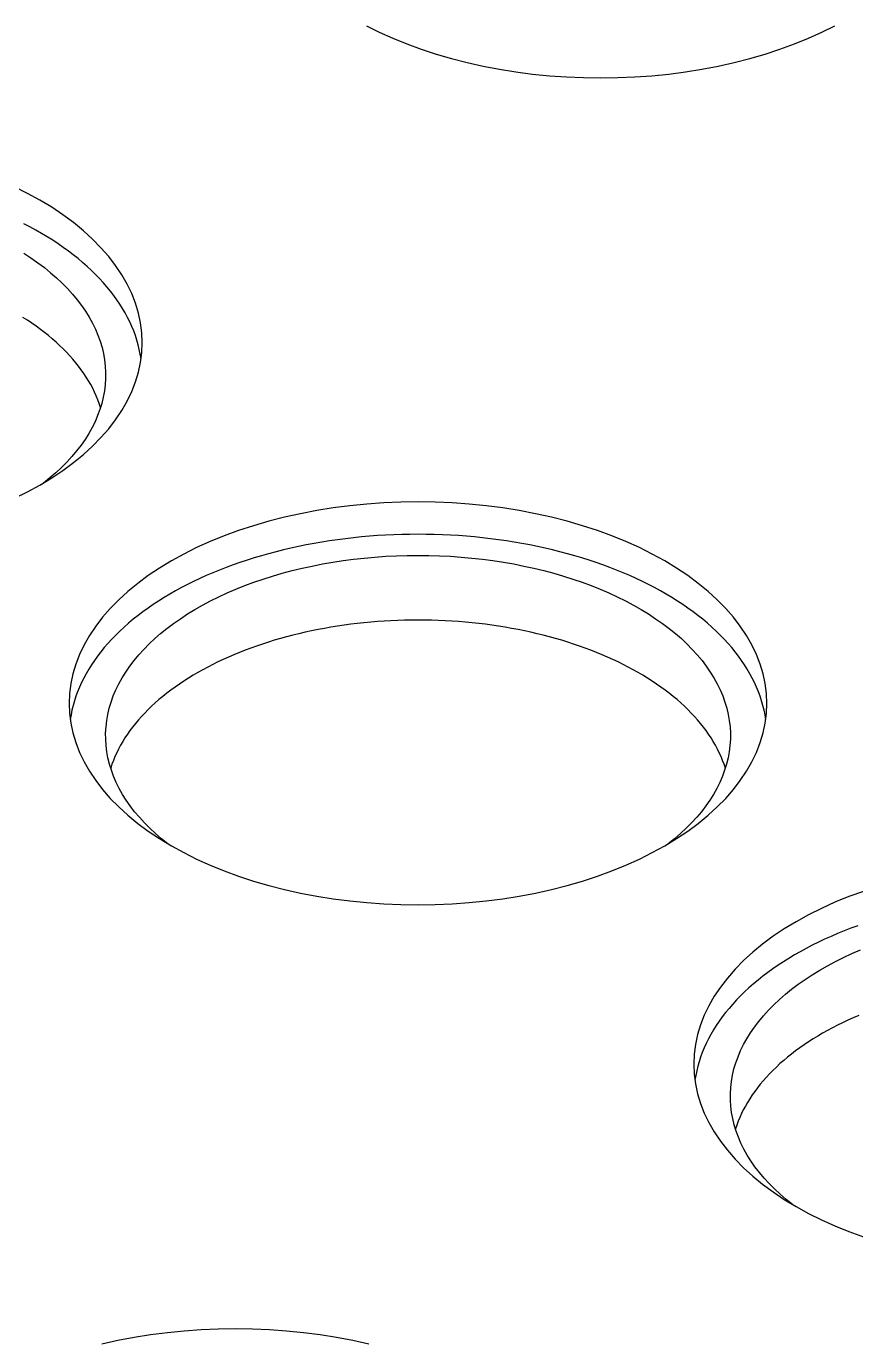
# Model space of a CAD drawing. Extents: x 1.5 to 17.7, y 2.4 to 12.
# Drawn here: x 8.063 to 9.371, y 7.433 to 9.505 of the extents above; entities that cross this region are included whole.
import ezdxf

# ---------------------------------------------------------------- set-up
doc = ezdxf.new("R2010")
doc.units = 0
doc.layers.get('0').update_dxf_attribs({"linetype": 'CONTINUOUS'})

# ---------------------------------------------------------------- blocks, each defined once
blk = doc.blocks.new('A$C44197991')
at = {"color": 0, "linetype": 'CONTINUOUS'}
for points in [[(10.7581, 1.2213, 0), (10.7785, 1.2111, 0), (10.7998, 1.2015, 0), (10.8219, 1.1925, 0), (10.8447, 1.1842, 0), (10.8682, 1.1765, 0), (10.8923, 1.1695, 0), (10.917, 1.1632, 0), (10.9422, 1.1576, 0), (10.9678, 1.1527, 0), (10.9938, 1.1486, 0), (11.0202, 1.1451, 0), (11.0468, 1.1425, 0), (11.0735, 1.1406, 0), (11.1005, 1.1394, 0), (11.1275, 1.139, 0), (11.1544, 1.1394, 0), (11.1814, 1.1406, 0), (11.2082, 1.1425, 0), (11.2348, 1.1451, 0), (11.2611, 1.1486, 0), (11.2871, 1.1527, 0), (11.3127, 1.1576, 0), (11.3379, 1.1632, 0), (11.3626, 1.1695, 0), (11.3867, 1.1765, 0), (11.4102, 1.1842, 0), (11.433, 1.1925, 0), (11.4551, 1.2015, 0), (11.4764, 1.2111, 0), (11.4968, 1.2213, 0)], [(10.2436, 0.4972, 0), (10.2622, 0.5085, 0), (10.2798, 0.5203, 0), (10.2964, 0.5326, 0), (10.312, 0.5453, 0), (10.3264, 0.5585, 0), (10.3397, 0.572, 0), (10.3519, 0.586, 0), (10.3628, 0.6002, 0), (10.3725, 0.6148, 0), (10.381, 0.6296, 0), (10.3882, 0.6446, 0), (10.3941, 0.6598, 0), (10.3987, 0.6751, 0), (10.402, 0.6906, 0), (10.404, 0.7062, 0), (10.4047, 0.7217, 0), (10.404, 0.7373, 0), (10.402, 0.7529, 0), (10.3987, 0.7683, 0), (10.3941, 0.7837, 0), (10.3882, 0.7989, 0), (10.381, 0.8139, 0), (10.3725, 0.8287, 0), (10.3628, 0.8433, 0), (10.3519, 0.8575, 0), (10.3397, 0.8714, 0), (10.3264, 0.885, 0), (10.312, 0.8982, 0), (10.2964, 0.9109, 0), (10.2798, 0.9232, 0), (10.2622, 0.935, 0), (10.2436, 0.9463, 0), (10.224, 0.957, 0), (10.2036, 0.9672, 0)], [(10.2036, 0.4763, 0), (10.224, 0.4865, 0), (10.2436, 0.4972, 0)], [(10.4029, 0.6962, 0), (10.4017, 0.7036, 0), (10.4002, 0.7109, 0), (10.3985, 0.7183, 0), (10.3964, 0.7255, 0), (10.394, 0.7328, 0), (10.3914, 0.7401, 0), (10.3884, 0.7472, 0), (10.3852, 0.7544, 0), (10.3817, 0.7615, 0), (10.3779, 0.7686, 0), (10.3738, 0.7756, 0), (10.3694, 0.7825, 0), (10.3648, 0.7894, 0), (10.3599, 0.7962, 0), (10.3547, 0.803, 0), (10.3492, 0.8097, 0), (10.3434, 0.8163, 0), (10.3374, 0.8228, 0), (10.3312, 0.8293, 0), (10.3246, 0.8356, 0), (10.3179, 0.8419, 0), (10.3108, 0.8481, 0), (10.3036, 0.8542, 0), (10.296, 0.8602, 0), (10.2883, 0.866, 0), (10.2803, 0.8718, 0), (10.2721, 0.8775, 0), (10.2636, 0.883, 0), (10.2549, 0.8885, 0), (10.246, 0.8938, 0), (10.2369, 0.899, 0), (10.2276, 0.9041, 0), (10.2181, 0.909, 0)], [(10.218, 0.8626, 0), (10.2293, 0.8553, 0), (10.2401, 0.8477, 0), (10.2505, 0.8399, 0), (10.2604, 0.8319, 0), (10.2698, 0.8237, 0), (10.2787, 0.8153, 0), (10.2871, 0.8068, 0), (10.295, 0.7981, 0), (10.3024, 0.7892, 0), (10.3092, 0.7802, 0), (10.3155, 0.7711, 0), (10.3212, 0.7618, 0), (10.3264, 0.7524, 0), (10.331, 0.743, 0), (10.335, 0.7334, 0), (10.3385, 0.7238, 0), (10.3414, 0.7141, 0), (10.3437, 0.7044, 0), (10.3454, 0.6946, 0), (10.3466, 0.6848, 0), (10.3471, 0.675, 0), (10.3471, 0.6651, 0), (10.3464, 0.6553, 0), (10.3452, 0.6455, 0), (10.3434, 0.6357, 0), (10.341, 0.626, 0), (10.3381, 0.6163, 0), (10.3345, 0.6067, 0), (10.3304, 0.5971, 0), (10.3257, 0.5877, 0), (10.3205, 0.5783, 0), (10.3147, 0.5691, 0), (10.3083, 0.56, 0), (10.3014, 0.551, 0), (10.294, 0.5422, 0), (10.286, 0.5335, 0), (10.2775, 0.5249, 0), (10.2685, 0.5166, 0), (10.2591, 0.5084, 0), (10.2491, 0.5004, 0)], [(10.3392, 0.6197, 0), (10.3371, 0.6257, 0), (10.3349, 0.6318, 0), (10.3324, 0.6378, 0), (10.3297, 0.6438, 0), (10.3267, 0.6497, 0), (10.3236, 0.6556, 0), (10.3202, 0.6615, 0), (10.3166, 0.6673, 0), (10.3128, 0.673, 0), (10.3087, 0.6788, 0), (10.3045, 0.6844, 0), (10.3, 0.69, 0), (10.2953, 0.6956, 0), (10.2905, 0.7011, 0), (10.2854, 0.7065, 0), (10.2801, 0.7119, 0), (10.2746, 0.7172, 0), (10.2689, 0.7224, 0), (10.263, 0.7276, 0), (10.2569, 0.7327, 0), (10.2507, 0.7377, 0), (10.2442, 0.7426, 0), (10.2376, 0.7475, 0), (10.2308, 0.7522, 0), (10.2238, 0.7569, 0), (10.2166, 0.7615, 0)], [(11.2285, -0.0714, 0), (11.2471, -0.0601, 0), (11.2647, -0.0483, 0), (11.2813, -0.0361, 0), (11.2969, -0.0233, 0), (11.3113, -0.0101, 0), (11.3246, 0.0034, 0), (11.3368, 0.0173, 0), (11.3477, 0.0316, 0), (11.3574, 0.0461, 0), (11.3659, 0.0609, 0), (11.3731, 0.0759, 0), (11.379, 0.0912, 0), (11.3836, 0.1065, 0), (11.3869, 0.122, 0), (11.3889, 0.1375, 0), (11.3896, 0.1531, 0), (11.3889, 0.1687, 0), (11.3869, 0.1842, 0), (11.3836, 0.1997, 0), (11.379, 0.2151, 0), (11.3731, 0.2303, 0), (11.3659, 0.2453, 0), (11.3574, 0.2601, 0), (11.3477, 0.2746, 0), (11.3368, 0.2889, 0), (11.3246, 0.3028, 0), (11.3113, 0.3164, 0), (11.2969, 0.3295, 0), (11.2813, 0.3423, 0), (11.2647, 0.3545, 0), (11.2471, 0.3664, 0), (11.2285, 0.3776, 0), (11.2089, 0.3884, 0), (11.1885, 0.3986, 0), (11.1672, 0.4082, 0), (11.1451, 0.4171, 0), (11.1223, 0.4255, 0), (11.0988, 0.4332, 0), (11.0747, 0.4402, 0), (11.05, 0.4465, 0), (11.0249, 0.4521, 0), (10.9992, 0.457, 0), (10.9732, 0.4611, 0), (10.9469, 0.4645, 0), (10.9203, 0.4672, 0), (10.8935, 0.4691, 0), (10.8665, 0.4703, 0), (10.8396, 0.4706, 0), (10.8126, 0.4703, 0), (10.7857, 0.4691, 0), (10.7589, 0.4672, 0), (10.7323, 0.4645, 0), (10.7059, 0.4611, 0), (10.6799, 0.457, 0), (10.6543, 0.4521, 0), (10.6291, 0.4465, 0), (10.6044, 0.4402, 0), (10.5803, 0.4332, 0), (10.5568, 0.4255, 0), (10.534, 0.4171, 0), (10.5119, 0.4082, 0), (10.4906, 0.3986, 0), (10.4702, 0.3884, 0), (10.4507, 0.3776, 0), (10.432, 0.3664, 0), (10.4144, 0.3545, 0), (10.3978, 0.3423, 0), (10.3823, 0.3295, 0), (10.3678, 0.3164, 0), (10.3545, 0.3028, 0), (10.3424, 0.2889, 0), (10.3314, 0.2746, 0), (10.3217, 0.2601, 0), (10.3132, 0.2453, 0), (10.306, 0.2303, 0), (10.3001, 0.2151, 0), (10.2955, 0.1997, 0), (10.2922, 0.1842, 0), (10.2902, 0.1687, 0), (10.2896, 0.1531, 0), (10.2902, 0.1375, 0), (10.2922, 0.122, 0), (10.2955, 0.1065, 0), (10.3001, 0.0912, 0), (10.306, 0.0759, 0), (10.3132, 0.0609, 0), (10.3217, 0.0461, 0), (10.3314, 0.0316, 0), (10.3424, 0.0173, 0), (10.3545, 0.0034, 0), (10.3678, -0.0101, 0), (10.3823, -0.0233, 0), (10.3978, -0.0361, 0), (10.4144, -0.0483, 0), (10.432, -0.0601, 0), (10.4507, -0.0714, 0), (10.4702, -0.0822, 0), (10.4906, -0.0924, 0), (10.5119, -0.1019, 0), (10.534, -0.1109, 0), (10.5568, -0.1193, 0), (10.5803, -0.1269, 0), (10.6044, -0.134, 0), (10.6291, -0.1403, 0), (10.6543, -0.1459, 0), (10.6799, -0.1508, 0), (10.7059, -0.1549, 0), (10.7323, -0.1583, 0), (10.7589, -0.161, 0), (10.7857, -0.1629, 0), (10.8126, -0.1641, 0), (10.8396, -0.1644, 0), (10.8665, -0.1641, 0), (10.8935, -0.1629, 0), (10.9203, -0.161, 0), (10.9469, -0.1583, 0), (10.9732, -0.1549, 0), (10.9992, -0.1508, 0), (11.0249, -0.1459, 0), (11.05, -0.1403, 0), (11.0747, -0.134, 0), (11.0988, -0.1269, 0), (11.1223, -0.1193, 0), (11.1451, -0.1109, 0), (11.1672, -0.1019, 0), (11.1885, -0.0924, 0), (11.2089, -0.0822, 0), (11.2285, -0.0714, 0)], [(11.3878, 0.1276, 0), (11.3866, 0.135, 0), (11.3851, 0.1423, 0), (11.3834, 0.1496, 0), (11.3813, 0.1569, 0), (11.3789, 0.1642, 0), (11.3763, 0.1714, 0), (11.3733, 0.1786, 0), (11.3701, 0.1858, 0), (11.3666, 0.1929, 0), (11.3628, 0.1999, 0), (11.3587, 0.2069, 0), (11.3543, 0.2139, 0), (11.3497, 0.2208, 0), (11.3448, 0.2276, 0), (11.3396, 0.2344, 0), (11.3341, 0.2411, 0), (11.3283, 0.2477, 0), (11.3223, 0.2542, 0), (11.3161, 0.2606, 0), (11.3095, 0.267, 0), (11.3028, 0.2733, 0), (11.2957, 0.2795, 0), (11.2885, 0.2856, 0), (11.2809, 0.2915, 0), (11.2732, 0.2974, 0), (11.2652, 0.3032, 0), (11.257, 0.3089, 0), (11.2485, 0.3144, 0), (11.2398, 0.3199, 0), (11.2309, 0.3252, 0), (11.2218, 0.3304, 0), (11.2125, 0.3355, 0), (11.203, 0.3404, 0), (11.1933, 0.3452, 0), (11.1834, 0.3499, 0), (11.1733, 0.3545, 0), (11.163, 0.3589, 0), (11.1526, 0.3632, 0), (11.142, 0.3673, 0), (11.1312, 0.3713, 0), (11.1203, 0.3751, 0), (11.1092, 0.3788, 0), (11.0979, 0.3824, 0), (11.0866, 0.3858, 0), (11.075, 0.389, 0), (11.0634, 0.3921, 0), (11.0517, 0.3951, 0), (11.0398, 0.3978, 0), (11.0278, 0.4004, 0), (11.0157, 0.4029, 0), (11.0035, 0.4052, 0), (10.9913, 0.4073, 0), (10.9789, 0.4093, 0), (10.9665, 0.411, 0), (10.954, 0.4127, 0), (10.9414, 0.4141, 0), (10.9288, 0.4154, 0), (10.9162, 0.4165, 0), (10.9035, 0.4175, 0), (10.8907, 0.4182, 0), (10.878, 0.4188, 0), (10.8652, 0.4193, 0), (10.8524, 0.4195, 0), (10.8396, 0.4196, 0), (10.8268, 0.4195, 0), (10.814, 0.4193, 0), (10.8012, 0.4188, 0), (10.7884, 0.4182, 0), (10.7757, 0.4175, 0), (10.763, 0.4165, 0), (10.7503, 0.4154, 0), (10.7377, 0.4141, 0), (10.7251, 0.4127, 0), (10.7126, 0.411, 0), (10.7002, 0.4093, 0), (10.6879, 0.4073, 0), (10.6756, 0.4052, 0), (10.6634, 0.4029, 0), (10.6513, 0.4004, 0), (10.6393, 0.3978, 0), (10.6275, 0.3951, 0), (10.6157, 0.3921, 0), (10.6041, 0.389, 0), (10.5926, 0.3858, 0), (10.5812, 0.3824, 0), (10.57, 0.3788, 0), (10.5589, 0.3751, 0), (10.5479, 0.3713, 0), (10.5372, 0.3673, 0), (10.5265, 0.3632, 0), (10.5161, 0.3589, 0), (10.5058, 0.3545, 0), (10.4957, 0.3499, 0), (10.4858, 0.3452, 0), (10.4761, 0.3404, 0), (10.4666, 0.3355, 0), (10.4573, 0.3304, 0), (10.4482, 0.3252, 0), (10.4393, 0.3199, 0), (10.4306, 0.3144, 0), (10.4222, 0.3089, 0), (10.4139, 0.3032, 0), (10.4059, 0.2974, 0), (10.3982, 0.2915, 0), (10.3907, 0.2856, 0), (10.3834, 0.2795, 0), (10.3764, 0.2733, 0), (10.3696, 0.267, 0), (10.3631, 0.2606, 0), (10.3568, 0.2542, 0), (10.3508, 0.2477, 0), (10.345, 0.2411, 0), (10.3396, 0.2344, 0), (10.3344, 0.2276, 0), (10.3294, 0.2208, 0), (10.3248, 0.2139, 0), (10.3204, 0.2069, 0), (10.3163, 0.1999, 0), (10.3125, 0.1929, 0), (10.309, 0.1858, 0), (10.3058, 0.1786, 0), (10.3028, 0.1714, 0), (10.3002, 0.1642, 0), (10.2978, 0.1569, 0), (10.2958, 0.1496, 0), (10.294, 0.1423, 0), (10.2925, 0.135, 0), (10.2913, 0.1276, 0)], [(10.4451, -0.0682, 0), (10.4352, -0.0602, 0), (10.4257, -0.052, 0), (10.4167, -0.0437, 0), (10.4082, -0.0352, 0), (10.4003, -0.0265, 0), (10.3928, -0.0176, 0), (10.3859, -0.0086, 0), (10.3796, 0.0005, 0), (10.3738, 0.0097, 0), (10.3685, 0.0191, 0), (10.3638, 0.0285, 0), (10.3597, 0.0381, 0), (10.3562, 0.0477, 0), (10.3532, 0.0574, 0), (10.3508, 0.0671, 0), (10.349, 0.0769, 0), (10.3478, 0.0867, 0), (10.3472, 0.0965, 0), (10.3471, 0.1063, 0), (10.3477, 0.1161, 0), (10.3488, 0.126, 0), (10.3505, 0.1357, 0), (10.3528, 0.1455, 0), (10.3557, 0.1552, 0), (10.3592, 0.1648, 0), (10.3632, 0.1743, 0), (10.3678, 0.1838, 0), (10.373, 0.1932, 0), (10.3788, 0.2024, 0), (10.385, 0.2116, 0), (10.3919, 0.2206, 0), (10.3992, 0.2294, 0), (10.4071, 0.2381, 0), (10.4155, 0.2467, 0), (10.4244, 0.2551, 0), (10.4338, 0.2633, 0), (10.4437, 0.2713, 0), (10.4541, 0.2791, 0), (10.4649, 0.2866, 0), (10.4762, 0.294, 0), (10.4879, 0.3012, 0), (10.5, 0.308, 0), (10.5126, 0.3147, 0), (10.5255, 0.3211, 0), (10.5388, 0.3272, 0), (10.5525, 0.3331, 0), (10.5665, 0.3387, 0), (10.5808, 0.344, 0), (10.5954, 0.349, 0), (10.6104, 0.3538, 0), (10.6256, 0.3582, 0), (10.641, 0.3623, 0), (10.6567, 0.3661, 0), (10.6727, 0.3696, 0), (10.6888, 0.3728, 0), (10.7051, 0.3756, 0), (10.7215, 0.3781, 0), (10.7381, 0.3803, 0), (10.7548, 0.3822, 0), (10.7717, 0.3837, 0), (10.7886, 0.3849, 0), (10.8055, 0.3857, 0), (10.8225, 0.3862, 0), (10.8396, 0.3864, 0), (10.8566, 0.3862, 0), (10.8736, 0.3857, 0), (10.8906, 0.3849, 0), (10.9075, 0.3837, 0), (10.9243, 0.3822, 0), (10.941, 0.3803, 0), (10.9576, 0.3781, 0), (10.9741, 0.3756, 0), (10.9904, 0.3728, 0), (11.0065, 0.3696, 0), (11.0224, 0.3661, 0), (11.0381, 0.3623, 0), (11.0535, 0.3582, 0), (11.0688, 0.3538, 0), (11.0837, 0.349, 0), (11.0983, 0.344, 0), (11.1127, 0.3387, 0), (11.1267, 0.3331, 0), (11.1403, 0.3272, 0), (11.1536, 0.3211, 0), (11.1665, 0.3147, 0), (11.1791, 0.308, 0), (11.1912, 0.3012, 0), (11.2029, 0.294, 0), (11.2142, 0.2866, 0), (11.225, 0.2791, 0), (11.2354, 0.2713, 0), (11.2453, 0.2633, 0), (11.2547, 0.2551, 0), (11.2636, 0.2467, 0), (11.272, 0.2381, 0), (11.2799, 0.2294, 0), (11.2873, 0.2206, 0), (11.2941, 0.2116, 0), (11.3004, 0.2024, 0), (11.3061, 0.1932, 0), (11.3113, 0.1838, 0), (11.3159, 0.1743, 0), (11.3199, 0.1648, 0), (11.3234, 0.1552, 0), (11.3263, 0.1455, 0), (11.3286, 0.1357, 0), (11.3303, 0.126, 0), (11.3315, 0.1161, 0), (11.332, 0.1063, 0), (11.332, 0.0965, 0), (11.3313, 0.0867, 0), (11.3301, 0.0769, 0), (11.3283, 0.0671, 0), (11.3259, 0.0574, 0), (11.323, 0.0477, 0), (11.3194, 0.0381, 0), (11.3153, 0.0285, 0), (11.3106, 0.0191, 0), (11.3054, 0.0097, 0), (11.2996, 0.0005, 0), (11.2932, -0.0086, 0), (11.2863, -0.0176, 0), (11.2789, -0.0265, 0), (11.2709, -0.0352, 0), (11.2624, -0.0437, 0), (11.2534, -0.052, 0), (11.244, -0.0602, 0), (11.234, -0.0682, 0)], [(11.3241, 0.051, 0), (11.322, 0.0571, 0), (11.3198, 0.0631, 0), (11.3173, 0.0692, 0), (11.3146, 0.0751, 0), (11.3116, 0.0811, 0), (11.3085, 0.087, 0), (11.3051, 0.0928, 0), (11.3015, 0.0986, 0), (11.2977, 0.1044, 0), (11.2936, 0.1101, 0), (11.2894, 0.1158, 0), (11.2849, 0.1214, 0), (11.2802, 0.127, 0), (11.2754, 0.1325, 0), (11.2703, 0.1379, 0), (11.265, 0.1433, 0), (11.2595, 0.1486, 0), (11.2538, 0.1538, 0), (11.2479, 0.159, 0), (11.2418, 0.1641, 0), (11.2356, 0.1691, 0), (11.2291, 0.174, 0), (11.2225, 0.1788, 0), (11.2157, 0.1836, 0), (11.2087, 0.1883, 0), (11.2015, 0.1928, 0), (11.1942, 0.1973, 0), (11.1867, 0.2017, 0), (11.179, 0.206, 0), (11.1711, 0.2103, 0), (11.1632, 0.2144, 0), (11.155, 0.2184, 0), (11.1467, 0.2223, 0), (11.1383, 0.2261, 0), (11.1297, 0.2298, 0), (11.121, 0.2334, 0), (11.1122, 0.2368, 0), (11.1032, 0.2402, 0), (11.0941, 0.2434, 0), (11.0849, 0.2466, 0), (11.0755, 0.2496, 0), (11.0661, 0.2525, 0), (11.0565, 0.2553, 0), (11.0469, 0.2579, 0), (11.0371, 0.2605, 0), (11.0273, 0.2629, 0), (11.0173, 0.2652, 0), (11.0073, 0.2674, 0), (10.9972, 0.2694, 0), (10.9871, 0.2713, 0), (10.9768, 0.2731, 0), (10.9665, 0.2747, 0), (10.9561, 0.2763, 0), (10.9457, 0.2777, 0), (10.9352, 0.2789, 0), (10.9247, 0.2801, 0), (10.9142, 0.2811, 0), (10.9036, 0.2819, 0), (10.893, 0.2827, 0), (10.8823, 0.2833, 0), (10.8716, 0.2838, 0), (10.861, 0.2841, 0), (10.8503, 0.2843, 0), (10.8396, 0.2844, 0), (10.8289, 0.2843, 0), (10.8182, 0.2841, 0), (10.8075, 0.2838, 0), (10.7968, 0.2833, 0), (10.7862, 0.2827, 0), (10.7755, 0.2819, 0), (10.765, 0.2811, 0), (10.7544, 0.2801, 0), (10.7439, 0.2789, 0), (10.7334, 0.2777, 0), (10.723, 0.2763, 0), (10.7126, 0.2747, 0), (10.7023, 0.2731, 0), (10.6921, 0.2713, 0), (10.6819, 0.2694, 0), (10.6718, 0.2674, 0), (10.6618, 0.2652, 0), (10.6518, 0.2629, 0), (10.642, 0.2605, 0), (10.6322, 0.2579, 0), (10.6226, 0.2553, 0), (10.613, 0.2525, 0), (10.6036, 0.2496, 0), (10.5943, 0.2466, 0), (10.585, 0.2434, 0), (10.5759, 0.2402, 0), (10.567, 0.2368, 0), (10.5581, 0.2334, 0), (10.5494, 0.2298, 0), (10.5408, 0.2261, 0), (10.5324, 0.2223, 0), (10.5241, 0.2184, 0), (10.516, 0.2144, 0), (10.508, 0.2103, 0), (10.5001, 0.206, 0), (10.4925, 0.2017, 0), (10.485, 0.1973, 0), (10.4776, 0.1928, 0), (10.4705, 0.1883, 0), (10.4635, 0.1836, 0), (10.4566, 0.1788, 0), (10.45, 0.174, 0), (10.4435, 0.1691, 0), (10.4373, 0.1641, 0), (10.4312, 0.159, 0), (10.4253, 0.1538, 0), (10.4196, 0.1486, 0), (10.4141, 0.1433, 0), (10.4089, 0.1379, 0), (10.4038, 0.1325, 0), (10.3989, 0.127, 0), (10.3942, 0.1214, 0), (10.3897, 0.1158, 0), (10.3855, 0.1101, 0), (10.3815, 0.1044, 0), (10.3776, 0.0986, 0), (10.374, 0.0928, 0), (10.3707, 0.087, 0), (10.3675, 0.0811, 0), (10.3646, 0.0751, 0), (10.3618, 0.0692, 0), (10.3594, 0.0631, 0), (10.3571, 0.0571, 0), (10.3551, 0.051, 0)], [(11.5417, -0.1432, 0), (11.5189, -0.1515, 0), (11.4968, -0.1605, 0), (11.4755, -0.1701, 0), (11.4551, -0.1802, 0), (11.4356, -0.191, 0), (11.4169, -0.2023, 0), (11.3993, -0.2141, 0), (11.3827, -0.2264, 0), (11.3672, -0.2391, 0), (11.3527, -0.2523, 0), (11.3394, -0.2658, 0), (11.3273, -0.2798, 0), (11.3163, -0.294, 0), (11.3066, -0.3086, 0), (11.2981, -0.3234, 0), (11.2909, -0.3384, 0), (11.285, -0.3536, 0), (11.2804, -0.3689, 0), (11.2771, -0.3844, 0), (11.2751, -0.3999, 0), (11.2745, -0.4155, 0), (11.2751, -0.4311, 0), (11.2771, -0.4467, 0), (11.2804, -0.4621, 0), (11.285, -0.4775, 0), (11.2909, -0.4927, 0), (11.2981, -0.5077, 0), (11.3066, -0.5225, 0), (11.3163, -0.537, 0), (11.3273, -0.5513, 0), (11.3394, -0.5652, 0), (11.3527, -0.5788, 0), (11.3672, -0.5919, 0), (11.3827, -0.6047, 0), (11.3993, -0.617, 0), (11.4169, -0.6288, 0), (11.4356, -0.6401, 0), (11.4551, -0.6508, 0), (11.4755, -0.661, 0), (11.4968, -0.6706, 0), (11.5189, -0.6796, 0), (11.5417, -0.6879, 0)], [(11.5328, -0.1973, 0), (11.5221, -0.2013, 0), (11.5114, -0.2055, 0), (11.501, -0.2097, 0), (11.4907, -0.2142, 0), (11.4806, -0.2187, 0), (11.4707, -0.2234, 0), (11.461, -0.2282, 0), (11.4515, -0.2332, 0), (11.4422, -0.2383, 0), (11.4331, -0.2435, 0), (11.4242, -0.2488, 0), (11.4155, -0.2542, 0), (11.4071, -0.2598, 0), (11.3988, -0.2654, 0), (11.3908, -0.2712, 0), (11.3831, -0.2771, 0), (11.3756, -0.2831, 0), (11.3683, -0.2892, 0), (11.3613, -0.2953, 0), (11.3545, -0.3016, 0), (11.348, -0.308, 0), (11.3417, -0.3144, 0), (11.3357, -0.321, 0), (11.3299, -0.3276, 0), (11.3245, -0.3343, 0), (11.3193, -0.341, 0), (11.3143, -0.3478, 0), (11.3097, -0.3547, 0), (11.3053, -0.3617, 0), (11.3012, -0.3687, 0), (11.2974, -0.3758, 0), (11.2939, -0.3829, 0), (11.2907, -0.39, 0), (11.2877, -0.3972, 0), (11.2851, -0.4044, 0), (11.2827, -0.4117, 0), (11.2807, -0.419, 0), (11.2789, -0.4263, 0), (11.2774, -0.4337, 0), (11.2762, -0.441, 0)], [(11.43, -0.6368, 0), (11.4201, -0.6288, 0), (11.4106, -0.6207, 0), (11.4016, -0.6123, 0), (11.3931, -0.6038, 0), (11.3852, -0.5951, 0), (11.3777, -0.5863, 0), (11.3708, -0.5773, 0), (11.3645, -0.5682, 0), (11.3587, -0.5589, 0), (11.3534, -0.5496, 0), (11.3487, -0.5401, 0), (11.3446, -0.5306, 0), (11.3411, -0.521, 0), (11.3381, -0.5113, 0), (11.3357, -0.5015, 0), (11.3339, -0.4918, 0), (11.3327, -0.482, 0), (11.3321, -0.4721, 0), (11.332, -0.4623, 0), (11.3326, -0.4525, 0), (11.3337, -0.4427, 0), (11.3354, -0.4329, 0), (11.3377, -0.4232, 0), (11.3406, -0.4135, 0), (11.3441, -0.4038, 0), (11.3481, -0.3943, 0), (11.3527, -0.3848, 0), (11.3579, -0.3755, 0), (11.3637, -0.3662, 0), (11.3699, -0.3571, 0), (11.3768, -0.3481, 0), (11.3841, -0.3392, 0), (11.392, -0.3305, 0), (11.4004, -0.3219, 0), (11.4093, -0.3136, 0), (11.4187, -0.3054, 0), (11.4286, -0.2974, 0), (11.439, -0.2896, 0), (11.4498, -0.282, 0), (11.4611, -0.2746, 0), (11.4728, -0.2675, 0), (11.4849, -0.2606, 0), (11.4975, -0.2539, 0), (11.5104, -0.2475, 0), (11.5237, -0.2414, 0), (11.5374, -0.2355, 0)], [(11.5343, -0.3389, 0), (11.5257, -0.3426, 0), (11.5173, -0.3464, 0), (11.509, -0.3503, 0), (11.5009, -0.3543, 0), (11.4929, -0.3584, 0), (11.485, -0.3626, 0), (11.4774, -0.3669, 0), (11.4699, -0.3713, 0), (11.4625, -0.3758, 0), (11.4554, -0.3804, 0), (11.4484, -0.385, 0), (11.4415, -0.3898, 0), (11.4349, -0.3946, 0), (11.4284, -0.3996, 0), (11.4222, -0.4046, 0), (11.4161, -0.4097, 0), (11.4102, -0.4148, 0), (11.4045, -0.4201, 0), (11.399, -0.4254, 0), (11.3938, -0.4307, 0), (11.3887, -0.4362, 0), (11.3838, -0.4417, 0), (11.3791, -0.4472, 0), (11.3746, -0.4528, 0), (11.3704, -0.4585, 0), (11.3664, -0.4642, 0), (11.3625, -0.47, 0), (11.3589, -0.4758, 0), (11.3556, -0.4817, 0), (11.3524, -0.4876, 0), (11.3495, -0.4935, 0), (11.3467, -0.4995, 0), (11.3443, -0.5055, 0), (11.342, -0.5115, 0), (11.34, -0.5176, 0)], [(10.7621, -0.857, 0), (10.737, -0.8514, 0), (10.7113, -0.8465, 0), (10.6853, -0.8423, 0), (10.659, -0.8389, 0), (10.6324, -0.8363, 0), (10.6056, -0.8344, 0), (10.5787, -0.8332, 0), (10.5517, -0.8328, 0), (10.5247, -0.8332, 0), (10.4978, -0.8344, 0), (10.471, -0.8363, 0), (10.4444, -0.8389, 0), (10.418, -0.8423, 0), (10.392, -0.8465, 0), (10.3664, -0.8514, 0), (10.3412, -0.857, 0)]]:
    blk.add_polyline3d(points, dxfattribs=at)

msp = doc.modelspace()

# ---------------------------------------------------------------- block references
msp.add_blockref('A$C44197991', (-2.1591, 8.285))

doc.saveas('drawing.dxf')
